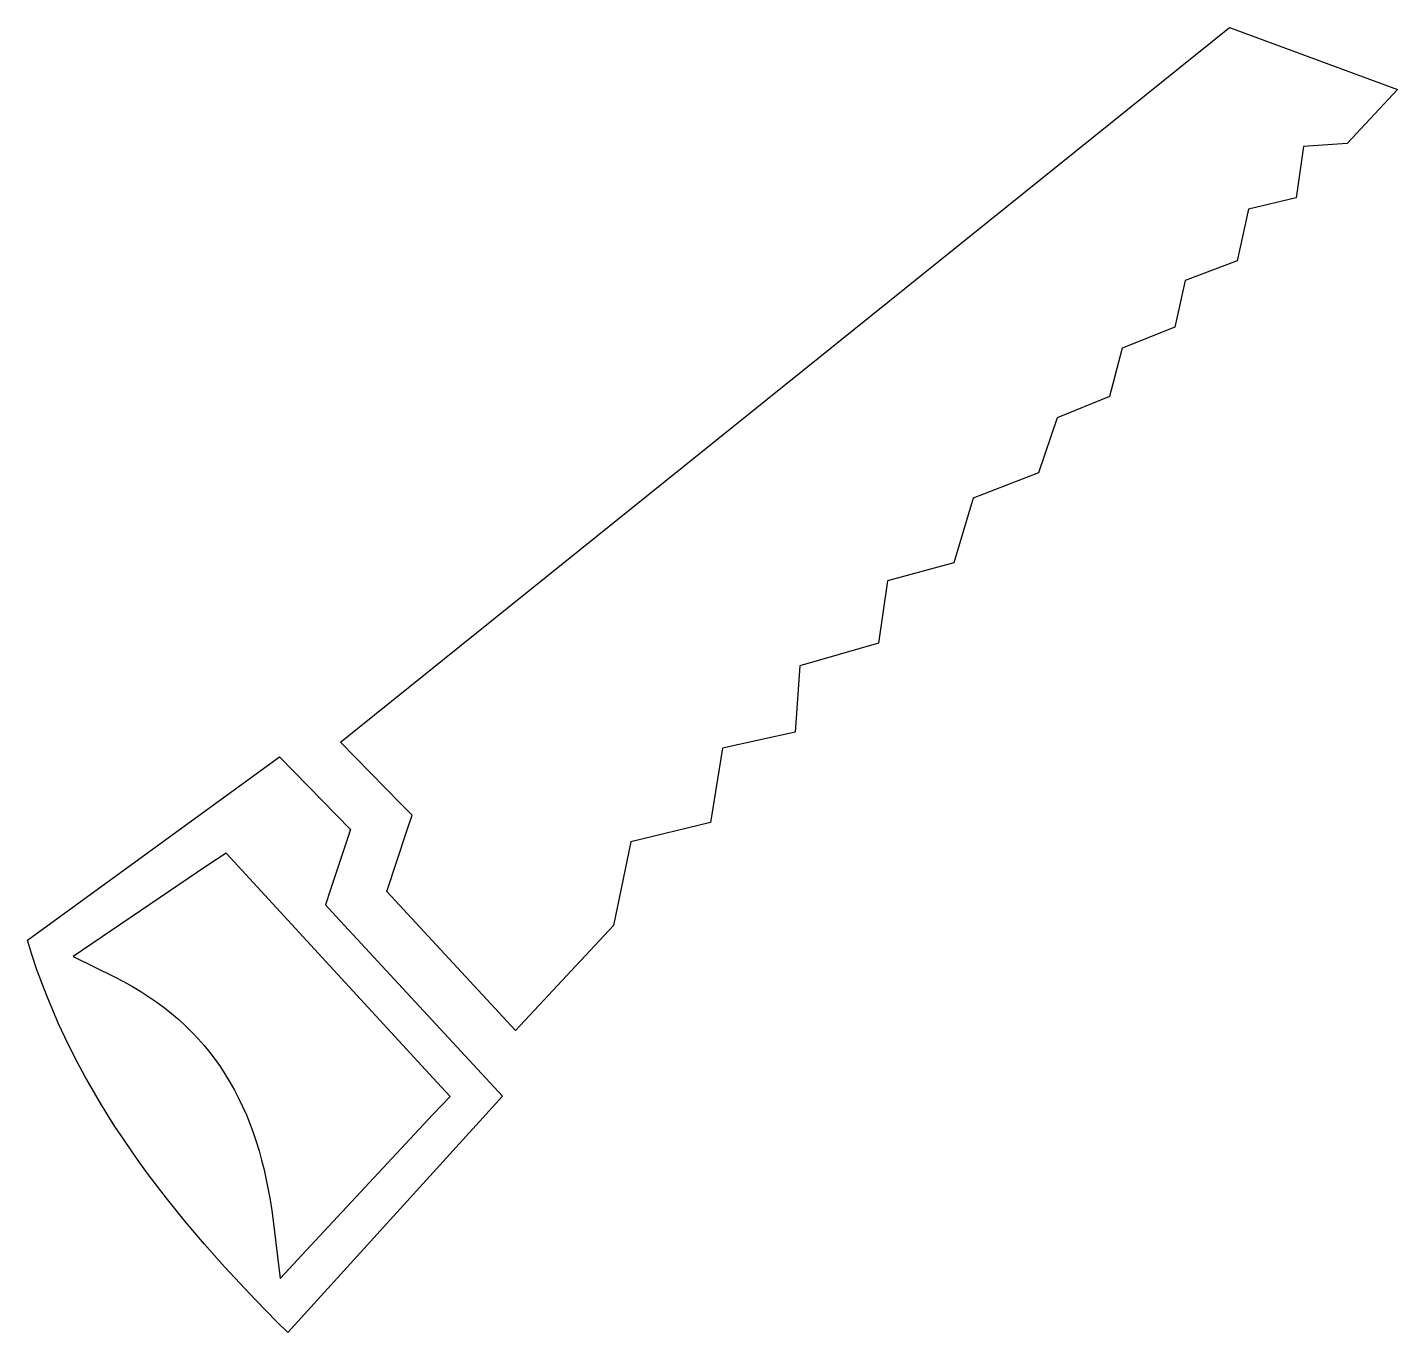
# Model space of a CAD drawing. Header units: centimetres. Extents: x -9.6 to 9.7, y -9 to 9.3.
import ezdxf

# ---------------------------------------------------------------- set-up
doc = ezdxf.new("R2010")
doc.units = ezdxf.units.CM
doc.header["$MEASUREMENT"] = 0
doc.layers.add('Layer 1', color=7, linetype='Continuous')

msp = doc.modelspace()

# ---------------------------------------------------------------- linework, layer by layer
at = {"layer": 'Layer 1'}
for points, knots in [([(7.33723, 9.34282), (7.33723, 9.34282), (-5.16823, -0.71424), (-5.16823, -0.71424), (-5.16823, -0.71424), (-5.16823, -0.71424), (-4.32487, -1.57603), (-4.32487, -1.57603), (-4.32487, -1.57603), (-4.32487, -1.57603), (-4.16278, -1.74074), (-4.16278, -1.74074), (-4.16278, -1.74074), (-4.16278, -1.74074), (-4.23522, -1.96086), (-4.23522, -1.96086), (-4.23522, -1.96086), (-4.23522, -1.96086), (-4.5185, -2.8135), (-4.5185, -2.8135), (-4.5185, -2.8135), (-4.5185, -2.8135), (-2.70924, -4.769), (-2.70924, -4.769), (-2.70924, -4.769), (-2.70924, -4.769), (-1.32697, -3.29439), (-1.32697, -3.29439), (-1.32697, -3.29439), (-1.32697, -3.29439), (-1.0845, -2.11634), (-1.0845, -2.11634), (-1.0845, -2.11634), (-1.0845, -2.11634), (0.0343, -1.8436), (0.0343, -1.8436), (0.0343, -1.8436), (0.0343, -1.8436), (0.20563, -0.79724), (0.20563, -0.79724), (0.20563, -0.79724), (0.20563, -0.79724), (1.22559, -0.57324), (1.22559, -0.57324), (1.22559, -0.57324), (1.22559, -0.57324), (1.29276, 0.36103), (1.29276, 0.36103), (1.29276, 0.36103), (1.29276, 0.36103), (2.3984, 0.67864), (2.3984, 0.67864), (2.3984, 0.67864), (2.3984, 0.67864), (2.52617, 1.55489), (2.52617, 1.55489), (2.52617, 1.55489), (2.52617, 1.55489), (3.45914, 1.8106), (3.45914, 1.8106), (3.45914, 1.8106), (3.45914, 1.8106), (3.73197, 2.71983), (3.73197, 2.71983), (3.73197, 2.71983), (3.73197, 2.71983), (4.64912, 3.07826), (4.64912, 3.07826), (4.64912, 3.07826), (4.64912, 3.07826), (4.91267, 3.84909), (4.91267, 3.84909), (4.91267, 3.84909), (4.91267, 3.84909), (5.65061, 4.14827), (5.65061, 4.14827), (5.65061, 4.14827), (5.65061, 4.14827), (5.82856, 4.82823), (5.82856, 4.82823), (5.82856, 4.82823), (5.82856, 4.82823), (6.56776, 5.12606), (6.56776, 5.12606), (6.56776, 5.12606), (6.56776, 5.12606), (6.71535, 5.77966), (6.71535, 5.77966), (6.71535, 5.77966), (6.71535, 5.77966), (7.44401, 6.05898), (7.44401, 6.05898), (7.44401, 6.05898), (7.44401, 6.05898), (7.60615, 6.78376), (7.60615, 6.78376), (7.60615, 6.78376), (7.60615, 6.78376), (8.27426, 6.94455), (8.27426, 6.94455), (8.27426, 6.94455), (8.27426, 6.94455), (8.37968, 7.66929), (8.37968, 7.66929), (8.37968, 7.66929), (8.37968, 7.66929), (8.99112, 7.71019), (8.99112, 7.71019), (8.99112, 7.71019), (8.99112, 7.71019), (9.70266, 8.46921), (9.70266, 8.46921), (9.70266, 8.46921), (9.70266, 8.46921), (7.33723, 9.34282), (7.33723, 9.34282)], [0, 0, 0, 0, 0.03333333, 0.03333333, 0.03333333, 0.03333333, 0.06666667, 0.06666667, 0.06666667, 0.06666667, 0.1, 0.1, 0.1, 0.1, 0.13333333, 0.13333333, 0.13333333, 0.13333333, 0.16666667, 0.16666667, 0.16666667, 0.16666667, 0.2, 0.2, 0.2, 0.2, 0.23333333, 0.23333333, 0.23333333, 0.23333333, 0.26666667, 0.26666667, 0.26666667, 0.26666667, 0.3, 0.3, 0.3, 0.3, 0.33333333, 0.33333333, 0.33333333, 0.33333333, 0.36666667, 0.36666667, 0.36666667, 0.36666667, 0.4, 0.4, 0.4, 0.4, 0.43333333, 0.43333333, 0.43333333, 0.43333333, 0.46666667, 0.46666667, 0.46666667, 0.46666667, 0.5, 0.5, 0.5, 0.5, 0.53333333, 0.53333333, 0.53333333, 0.53333333, 0.56666667, 0.56666667, 0.56666667, 0.56666667, 0.6, 0.6, 0.6, 0.6, 0.63333333, 0.63333333, 0.63333333, 0.63333333, 0.66666667, 0.66666667, 0.66666667, 0.66666667, 0.7, 0.7, 0.7, 0.7, 0.73333333, 0.73333333, 0.73333333, 0.73333333, 0.76666667, 0.76666667, 0.76666667, 0.76666667, 0.8, 0.8, 0.8, 0.8, 0.83333333, 0.83333333, 0.83333333, 0.83333333, 0.86666667, 0.86666667, 0.86666667, 0.86666667, 0.9, 0.9, 0.9, 0.9, 0.93333333, 0.93333333, 0.93333333, 0.93333333, 1, 1, 1, 1]), ([(-6.02875, -0.91981), (-6.02875, -0.91981), (-9.57474, -3.49994), (-9.57474, -3.49994), (-9.57474, -3.49994), (-8.92611, -5.664), (-7.54528, -7.3955), (-5.91136, -9.01998), (-5.91136, -9.01998), (-5.91136, -9.01998), (-2.88977, -5.69398), (-2.88977, -5.69398), (-2.88977, -5.69398), (-2.88977, -5.69398), (-5.22883, -3.1653), (-5.22883, -3.1653), (-5.22883, -3.1653), (-5.22883, -3.1653), (-5.38038, -3.00055), (-5.38038, -3.00055), (-5.38038, -3.00055), (-5.38038, -3.00055), (-5.31055, -2.7871), (-5.31055, -2.7871), (-5.31055, -2.7871), (-5.31055, -2.7871), (-5.02853, -1.94108), (-5.02853, -1.94108), (-5.02853, -1.94108), (-5.02853, -1.94108), (-6.02875, -0.9199), (-6.02875, -0.9199), (-6.02875, -0.9199), (-6.02875, -0.9199), (-6.02875, -0.91981), (-6.02875, -0.91981)], [0, 0, 0, 0, 0.1, 0.1, 0.1, 0.1, 0.2, 0.2, 0.2, 0.2, 0.3, 0.3, 0.3, 0.3, 0.4, 0.4, 0.4, 0.4, 0.5, 0.5, 0.5, 0.5, 0.6, 0.6, 0.6, 0.6, 0.7, 0.7, 0.7, 0.7, 0.8, 0.8, 0.8, 0.8, 1, 1, 1, 1]), ([(-6.7785, -2.27311), (-6.7785, -2.27311), (-6.55712, -2.51296), (-6.55712, -2.51296), (-6.55712, -2.51296), (-6.55712, -2.51296), (-3.86765, -5.43836), (-3.86765, -5.43836), (-3.86765, -5.43836), (-3.86765, -5.43836), (-3.62911, -5.6966), (-3.62911, -5.6966), (-3.62911, -5.6966), (-3.62911, -5.6966), (-3.87023, -5.95357), (-3.87023, -5.95357), (-3.87023, -5.95357), (-3.87023, -5.95357), (-5.46477, -7.66264), (-5.46477, -7.66264), (-5.46477, -7.66264), (-5.46477, -7.66264), (-6.02084, -8.25696), (-6.02084, -8.25696), (-6.02084, -8.25696), (-6.02084, -8.25696), (-6.11842, -7.44919), (-6.11842, -7.44919), (-6.11842, -7.44919), (-6.31421, -5.8444), (-6.97118, -4.70153), (-8.34805, -4.01646), (-8.34805, -4.01646), (-8.34805, -4.01646), (-8.93039, -3.72656), (-8.93039, -3.72656), (-8.93039, -3.72656), (-8.93039, -3.72656), (-8.39143, -3.36163), (-8.39143, -3.36163), (-8.39143, -3.36163), (-8.39143, -3.36163), (-7.04863, -2.45502), (-7.04863, -2.45502), (-7.04863, -2.45502), (-7.04863, -2.45502), (-6.7785, -2.27311), (-6.7785, -2.27311)], [0, 0, 0, 0, 0.07692308, 0.07692308, 0.07692308, 0.07692308, 0.15384615, 0.15384615, 0.15384615, 0.15384615, 0.23076923, 0.23076923, 0.23076923, 0.23076923, 0.30769231, 0.30769231, 0.30769231, 0.30769231, 0.38461538, 0.38461538, 0.38461538, 0.38461538, 0.46153846, 0.46153846, 0.46153846, 0.46153846, 0.53846154, 0.53846154, 0.53846154, 0.53846154, 0.61538462, 0.61538462, 0.61538462, 0.61538462, 0.69230769, 0.69230769, 0.69230769, 0.69230769, 0.76923077, 0.76923077, 0.76923077, 0.76923077, 0.84615385, 0.84615385, 0.84615385, 0.84615385, 1, 1, 1, 1])]:
    msp.add_open_spline(points, degree=3, knots=knots, dxfattribs=at)

doc.saveas('drawing.dxf')
